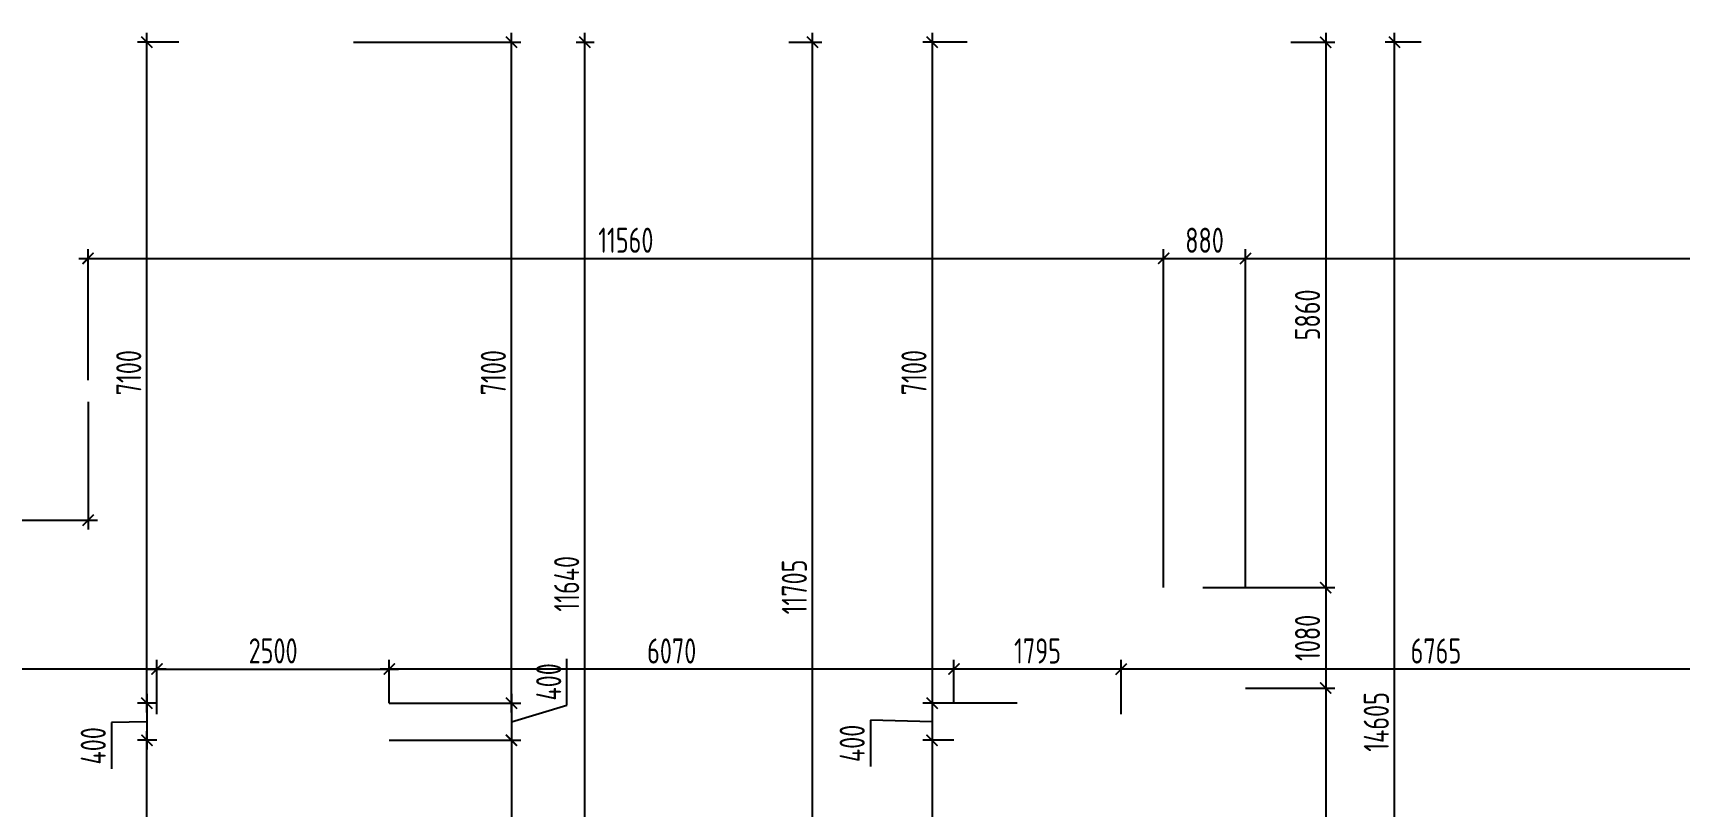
# Model space of a CAD drawing. Header units: millimetres. Extents: x -180271 to 536090, y 55086 to 131231.
# Drawn here: x 484006 to 501699, y 78264 to 86571 of the extents above; entities that cross this region are included whole.
import ezdxf

# ---------------------------------------------------------------- set-up
doc = ezdxf.new("R2010")
doc.units = ezdxf.units.MM
doc.layers.add('РАЗМЕРЫ КРОВЛИ ОВ', color=204, linetype='Continuous')
doc.styles.add('ISOCPEUR', font='isocpeur.ttf', dxfattribs={"width": 0.7})
doc.dimstyles.new('R_100', dxfattribs={"dimtxt": 270, "dimasz": 120, "dimexe": 100, "dimexo": 0, "dimgap": 60, "dimtad": 1, "dimdec": 0, "dimrnd": 5, "dimzin": 0, "dimdsep": 46, "dimtxsty": 'ISOCPEUR', "dimblk": 'ARCHTICK', "dimcen": 0, "dimdle": 100, "dimclrd": 256, "dimclre": 256, "dimclrt": 256, "dimadec": 0, "dimazin": 0, "dimtfac": 2, "dimtdec": 0, "dimtofl": 0, "dimtmove": 1, "dimatfit": 3, "dimfxl": 1, "dimtvp": 3, "dimtolj": 1, "dimtzin": 0, "dimarcsym": 0})

# ---------------------------------------------------------------- blocks, each defined once
blk = doc.blocks.new('_ArchTick')
at = {"color": 0, "linetype": 'ByBlock', "const_width": 0.15}
blk.add_lwpolyline([(-0.5, -0.5), (0.5, 0.5)], dxfattribs=at)
blk = doc.blocks.new('*D3739')
at = {"layer": 'РАЗМЕРЫ КРОВЛИ ОВ', "lineweight": -2, "transparency": 16777216}
for p, q in [((498640, 71766), (498640, 86571)), ((498927, 86471), (498540, 86471)), ((501199, 71866), (498540, 71866))]:
    blk.add_line(p, q, dxfattribs=at)
at = {"layer": 'РАЗМЕРЫ КРОВЛИ ОВ', "lineweight": -2, "transparency": 16777216, "xscale": 120, "yscale": 120, "zscale": 120}
for p, rotation in [((498640, 86471), 90), ((498640, 71866), 270)]:
    blk.add_blockref('_ArchTick', p, dxfattribs=dict(at, rotation=rotation))
at = {"layer": 'РАЗМЕРЫ КРОВЛИ ОВ', "transparency": 16777216, "insert": (498445, 79168), "char_height": 270, "attachment_point": 5, "rotation": 90, "style": 'ISOCPEUR'}
blk.add_mtext('\\A1;14605', dxfattribs=at)
blk = doc.blocks.new('*D3741')
at = {"layer": 'РАЗМЕРЫ КРОВЛИ ОВ', "lineweight": -2, "transparency": 16777216}
for p, q in [((497901, 86571), (497901, 80511)), ((497528, 86471), (498001, 86471)), ((496580, 80611), (498001, 80611))]:
    blk.add_line(p, q, dxfattribs=at)
at = {"layer": 'РАЗМЕРЫ КРОВЛИ ОВ', "lineweight": -2, "transparency": 16777216, "xscale": 120, "yscale": 120, "zscale": 120}
for p, rotation in [((497901, 86471), 90), ((497901, 80611), 270)]:
    blk.add_blockref('_ArchTick', p, dxfattribs=dict(at, rotation=rotation))
at = {"layer": 'РАЗМЕРЫ КРОВЛИ ОВ', "transparency": 16777216, "insert": (497706, 83541), "char_height": 270, "attachment_point": 5, "rotation": 90, "style": 'ISOCPEUR'}
blk.add_mtext('\\A1;5860', dxfattribs=at)
blk = doc.blocks.new('*D3742')
at = {"layer": 'РАЗМЕРЫ КРОВЛИ ОВ', "lineweight": -2, "transparency": 16777216}
for p, q in [((497901, 80711), (497901, 79431)), ((496580, 80611), (498001, 80611)), ((497039, 79531), (498001, 79531))]:
    blk.add_line(p, q, dxfattribs=at)
at = {"layer": 'РАЗМЕРЫ КРОВЛИ ОВ', "lineweight": -2, "transparency": 16777216, "xscale": 120, "yscale": 120, "zscale": 120}
for p, rotation in [((497901, 80611), 90), ((497901, 79531), 270)]:
    blk.add_blockref('_ArchTick', p, dxfattribs=dict(at, rotation=rotation))
at = {"layer": 'РАЗМЕРЫ КРОВЛИ ОВ', "transparency": 16777216, "insert": (497706, 80071), "char_height": 270, "attachment_point": 5, "rotation": 90, "style": 'ISOCPEUR'}
blk.add_mtext('\\A1;1080', dxfattribs=at)
blk = doc.blocks.new('*D3743')
at = {"layer": 'РАЗМЕРЫ КРОВЛИ ОВ', "lineweight": -2, "transparency": 16777216}
for p, q in [((497901, 79631), (497901, 66626)), ((497039, 79531), (498001, 79531)), ((497525, 66726), (498001, 66726))]:
    blk.add_line(p, q, dxfattribs=at)
at = {"layer": 'РАЗМЕРЫ КРОВЛИ ОВ', "lineweight": -2, "transparency": 16777216, "xscale": 120, "yscale": 120, "zscale": 120}
for p, rotation in [((497901, 79531), 90), ((497901, 66726), 270)]:
    blk.add_blockref('_ArchTick', p, dxfattribs=dict(at, rotation=rotation))
at = {"layer": 'РАЗМЕРЫ КРОВЛИ ОВ', "transparency": 16777216, "insert": (497706, 73128), "char_height": 270, "attachment_point": 5, "rotation": 90, "style": 'ISOCPEUR'}
blk.add_mtext('\\A1;12805', dxfattribs=at)
blk = doc.blocks.new('*D3744')
at = {"layer": 'РАЗМЕРЫ КРОВЛИ ОВ', "lineweight": -2, "transparency": 16777216}
for p, q in [((484599, 82839), (484599, 84248)), ((496159, 80611), (496159, 84248)), ((484499, 84148), (496259, 84148))]:
    blk.add_line(p, q, dxfattribs=at)
at = {"layer": 'РАЗМЕРЫ КРОВЛИ ОВ', "lineweight": -2, "transparency": 16777216, "xscale": 120, "yscale": 120, "zscale": 120, "rotation": 180}
blk.add_blockref('_ArchTick', (484599, 84148), dxfattribs=at)
at = {"layer": 'РАЗМЕРЫ КРОВЛИ ОВ', "lineweight": -2, "transparency": 16777216, "xscale": 120, "yscale": 120, "zscale": 120}
blk.add_blockref('_ArchTick', (496159, 84148), dxfattribs=at)
at = {"layer": 'РАЗМЕРЫ КРОВЛИ ОВ', "transparency": 16777216, "insert": (490379, 84343), "char_height": 270, "attachment_point": 5, "style": 'ISOCPEUR'}
blk.add_mtext('\\A1;11560', dxfattribs=at)
blk = doc.blocks.new('*D3745')
at = {"layer": 'РАЗМЕРЫ КРОВЛИ ОВ', "lineweight": -2, "transparency": 16777216}
for p, q in [((496159, 80611), (496159, 84248)), ((497039, 80611), (497039, 84248)), ((496059, 84148), (497139, 84148))]:
    blk.add_line(p, q, dxfattribs=at)
at = {"layer": 'РАЗМЕРЫ КРОВЛИ ОВ', "lineweight": -2, "transparency": 16777216, "xscale": 120, "yscale": 120, "zscale": 120, "rotation": 180}
blk.add_blockref('_ArchTick', (496159, 84148), dxfattribs=at)
at = {"layer": 'РАЗМЕРЫ КРОВЛИ ОВ', "lineweight": -2, "transparency": 16777216, "xscale": 120, "yscale": 120, "zscale": 120}
blk.add_blockref('_ArchTick', (497039, 84148), dxfattribs=at)
at = {"layer": 'РАЗМЕРЫ КРОВЛИ ОВ', "transparency": 16777216, "insert": (496599, 84343), "char_height": 270, "attachment_point": 5, "style": 'ISOCPEUR'}
blk.add_mtext('\\A1;880', dxfattribs=at)
blk = doc.blocks.new('*D3746')
at = {"layer": 'РАЗМЕРЫ КРОВЛИ ОВ', "lineweight": -2, "transparency": 16777216}
for p, q in [((497039, 80611), (497039, 84248)), ((510449, 82081), (510449, 84248)), ((496939, 84148), (510549, 84148))]:
    blk.add_line(p, q, dxfattribs=at)
at = {"layer": 'РАЗМЕРЫ КРОВЛИ ОВ', "lineweight": -2, "transparency": 16777216, "xscale": 120, "yscale": 120, "zscale": 120, "rotation": 180}
blk.add_blockref('_ArchTick', (497039, 84148), dxfattribs=at)
at = {"layer": 'РАЗМЕРЫ КРОВЛИ ОВ', "lineweight": -2, "transparency": 16777216, "xscale": 120, "yscale": 120, "zscale": 120}
blk.add_blockref('_ArchTick', (510449, 84148), dxfattribs=at)
at = {"layer": 'РАЗМЕРЫ КРОВЛИ ОВ', "transparency": 16777216, "insert": (503744, 84343), "char_height": 270, "attachment_point": 5, "style": 'ISOCPEUR'}
blk.add_mtext('\\A1;13410', dxfattribs=at)
blk = doc.blocks.new('*D3753')
at = {"layer": 'РАЗМЕРЫ КРОВЛИ ОВ', "lineweight": -2, "transparency": 16777216}
for p, q in [((473884, 79343), (473884, 79836)), ((485339, 79250), (485339, 79836)), ((485439, 79736), (473784, 79736))]:
    blk.add_line(p, q, dxfattribs=at)
at = {"layer": 'РАЗМЕРЫ КРОВЛИ ОВ', "lineweight": -2, "transparency": 16777216, "xscale": 120, "yscale": 120, "zscale": 120, "rotation": 180}
blk.add_blockref('_ArchTick', (473884, 79736), dxfattribs=at)
at = {"layer": 'РАЗМЕРЫ КРОВЛИ ОВ', "lineweight": -2, "transparency": 16777216, "xscale": 120, "yscale": 120, "zscale": 120}
blk.add_blockref('_ArchTick', (485339, 79736), dxfattribs=at)
at = {"layer": 'РАЗМЕРЫ КРОВЛИ ОВ', "transparency": 16777216, "insert": (479612, 79931), "char_height": 270, "attachment_point": 5, "style": 'ISOCPEUR'}
blk.add_mtext('\\A1;11455', dxfattribs=at)
blk = doc.blocks.new('*D3787')
at = {"layer": 'РАЗМЕРЫ КРОВЛИ ОВ', "lineweight": -2, "transparency": 16777216}
for p, q in [((489938, 74733), (489938, 86571)), ((489846, 86471), (490038, 86471)), ((489401, 74833), (490038, 74833))]:
    blk.add_line(p, q, dxfattribs=at)
at = {"layer": 'РАЗМЕРЫ КРОВЛИ ОВ', "lineweight": -2, "transparency": 16777216, "xscale": 120, "yscale": 120, "zscale": 120}
for p, rotation in [((489938, 86471), 90), ((489938, 74833), 270)]:
    blk.add_blockref('_ArchTick', p, dxfattribs=dict(at, rotation=rotation))
at = {"layer": 'РАЗМЕРЫ КРОВЛИ ОВ', "transparency": 16777216, "insert": (489743, 80652), "char_height": 270, "attachment_point": 5, "rotation": 90, "style": 'ISOCPEUR'}
blk.add_mtext('\\A1;11640', dxfattribs=at)
blk = doc.blocks.new('*D3788')
at = {"layer": 'РАЗМЕРЫ КРОВЛИ ОВ', "lineweight": -2, "transparency": 16777216}
for p, q in [((489150, 79270), (489150, 86571)), ((487453, 86471), (489250, 86471)), ((487837, 79370), (489250, 79370))]:
    blk.add_line(p, q, dxfattribs=at)
at = {"layer": 'РАЗМЕРЫ КРОВЛИ ОВ', "lineweight": -2, "transparency": 16777216, "xscale": 120, "yscale": 120, "zscale": 120}
for p, rotation in [((489150, 86471), 90), ((489150, 79370), 270)]:
    blk.add_blockref('_ArchTick', p, dxfattribs=dict(at, rotation=rotation))
at = {"layer": 'РАЗМЕРЫ КРОВЛИ ОВ', "transparency": 16777216, "insert": (488955, 82920), "char_height": 270, "attachment_point": 5, "rotation": 90, "style": 'ISOCPEUR'}
blk.add_mtext('\\A1;7100', dxfattribs=at)
blk = doc.blocks.new('*D3791')
at = {"layer": 'РАЗМЕРЫ КРОВЛИ ОВ', "lineweight": -2, "transparency": 16777216}
for p, q in [((485331, 78970), (485131, 78970)), ((485231, 71037), (485231, 79070)), ((485768, 71137), (485131, 71137))]:
    blk.add_line(p, q, dxfattribs=at)
at = {"layer": 'РАЗМЕРЫ КРОВЛИ ОВ', "lineweight": -2, "transparency": 16777216, "xscale": 120, "yscale": 120, "zscale": 120}
for p, rotation in [((485231, 78970), 90), ((485231, 71137), 270)]:
    blk.add_blockref('_ArchTick', p, dxfattribs=dict(at, rotation=rotation))
at = {"layer": 'РАЗМЕРЫ КРОВЛИ ОВ', "transparency": 16777216, "insert": (485036, 75054), "char_height": 270, "attachment_point": 5, "rotation": 90, "style": 'ISOCPEUR'}
blk.add_mtext('\\A1;7835', dxfattribs=at)
blk = doc.blocks.new('*D3792')
at = {"layer": 'РАЗМЕРЫ КРОВЛИ ОВ', "lineweight": -2, "transparency": 16777216}
for p, q in [((485231, 79270), (485231, 86571)), ((485573, 86471), (485131, 86471)), ((485339, 79370), (485131, 79370))]:
    blk.add_line(p, q, dxfattribs=at)
at = {"layer": 'РАЗМЕРЫ КРОВЛИ ОВ', "lineweight": -2, "transparency": 16777216, "xscale": 120, "yscale": 120, "zscale": 120}
for p, rotation in [((485231, 86471), 90), ((485231, 79370), 270)]:
    blk.add_blockref('_ArchTick', p, dxfattribs=dict(at, rotation=rotation))
at = {"layer": 'РАЗМЕРЫ КРОВЛИ ОВ', "transparency": 16777216, "insert": (485036, 82920), "char_height": 270, "attachment_point": 5, "rotation": 90, "style": 'ISOCPEUR'}
blk.add_mtext('\\A1;7100', dxfattribs=at)
blk = doc.blocks.new('*D3827')
at = {"layer": 'РАЗМЕРЫ КРОВЛИ ОВ', "lineweight": -2, "transparency": 16777216}
for p, q in [((484599, 82606), (484599, 81235)), ((478256, 82033), (478256, 81235)), ((478156, 81335), (484699, 81335))]:
    blk.add_line(p, q, dxfattribs=at)
at = {"layer": 'РАЗМЕРЫ КРОВЛИ ОВ', "lineweight": -2, "transparency": 16777216, "xscale": 120, "yscale": 120, "zscale": 120, "rotation": 180}
blk.add_blockref('_ArchTick', (478256, 81335), dxfattribs=at)
at = {"layer": 'РАЗМЕРЫ КРОВЛИ ОВ', "lineweight": -2, "transparency": 16777216, "xscale": 120, "yscale": 120, "zscale": 120}
blk.add_blockref('_ArchTick', (484599, 81335), dxfattribs=at)
at = {"layer": 'РАЗМЕРЫ КРОВЛИ ОВ', "transparency": 16777216, "insert": (481428, 81530), "char_height": 270, "attachment_point": 5, "style": 'ISOCPEUR'}
blk.add_mtext('\\A1;6345', dxfattribs=at)
blk = doc.blocks.new('*D3832')
at = {"layer": 'РАЗМЕРЫ КРОВЛИ ОВ', "lineweight": -2, "transparency": 16777216}
for p, q in [((485231, 79470), (485231, 78870)), ((485339, 79370), (485131, 79370)), ((485231, 79170), (484850, 79160)), ((484850, 79160), (484850, 78662)), ((485339, 78970), (485131, 78970))]:
    blk.add_line(p, q, dxfattribs=at)
at = {"layer": 'РАЗМЕРЫ КРОВЛИ ОВ', "lineweight": -2, "transparency": 16777216, "xscale": 120, "yscale": 120, "zscale": 120}
for p, rotation in [((485231, 79370), 90), ((485231, 78970), 270)]:
    blk.add_blockref('_ArchTick', p, dxfattribs=dict(at, rotation=rotation))
at = {"layer": 'РАЗМЕРЫ КРОВЛИ ОВ', "transparency": 16777216, "insert": (484655, 78911), "char_height": 270, "attachment_point": 5, "rotation": 90, "style": 'ISOCPEUR'}
blk.add_mtext('\\A1;400', dxfattribs=at)
blk = doc.blocks.new('*D3833')
at = {"layer": 'РАЗМЕРЫ КРОВЛИ ОВ', "lineweight": -2, "transparency": 16777216}
for p, q in [((485339, 79250), (485339, 79836)), ((487837, 79370), (487837, 79836)), ((485239, 79736), (487937, 79736))]:
    blk.add_line(p, q, dxfattribs=at)
at = {"layer": 'РАЗМЕРЫ КРОВЛИ ОВ', "lineweight": -2, "transparency": 16777216, "xscale": 120, "yscale": 120, "zscale": 120, "rotation": 180}
blk.add_blockref('_ArchTick', (485339, 79736), dxfattribs=at)
at = {"layer": 'РАЗМЕРЫ КРОВЛИ ОВ', "lineweight": -2, "transparency": 16777216, "xscale": 120, "yscale": 120, "zscale": 120}
blk.add_blockref('_ArchTick', (487837, 79736), dxfattribs=at)
at = {"layer": 'РАЗМЕРЫ КРОВЛИ ОВ', "transparency": 16777216, "insert": (486588, 79931), "char_height": 270, "attachment_point": 5, "style": 'ISOCPEUR'}
blk.add_mtext('\\A1;2500', dxfattribs=at)
blk = doc.blocks.new('*D3834')
at = {"layer": 'РАЗМЕРЫ КРОВЛИ ОВ', "lineweight": -2, "transparency": 16777216}
for p, q in [((489745, 79349), (489745, 79847)), ((489150, 79470), (489150, 78870)), ((487837, 79370), (489250, 79370)), ((489150, 79170), (489745, 79349)), ((487837, 78970), (489250, 78970))]:
    blk.add_line(p, q, dxfattribs=at)
at = {"layer": 'РАЗМЕРЫ КРОВЛИ ОВ', "lineweight": -2, "transparency": 16777216, "xscale": 120, "yscale": 120, "zscale": 120}
for p, rotation in [((489150, 79370), 90), ((489150, 78970), 270)]:
    blk.add_blockref('_ArchTick', p, dxfattribs=dict(at, rotation=rotation))
at = {"layer": 'РАЗМЕРЫ КРОВЛИ ОВ', "transparency": 16777216, "insert": (489550, 79598), "char_height": 270, "attachment_point": 5, "rotation": 90, "style": 'ISOCPEUR'}
blk.add_mtext('\\A1;400', dxfattribs=at)
blk = doc.blocks.new('*D3835')
at = {"layer": 'РАЗМЕРЫ КРОВЛИ ОВ', "lineweight": -2, "transparency": 16777216}
for p, q in [((487837, 78970), (489250, 78970)), ((489150, 79070), (489150, 74733)), ((488851, 74833), (489250, 74833))]:
    blk.add_line(p, q, dxfattribs=at)
at = {"layer": 'РАЗМЕРЫ КРОВЛИ ОВ', "lineweight": -2, "transparency": 16777216, "xscale": 120, "yscale": 120, "zscale": 120}
for p, rotation in [((489150, 78970), 90), ((489150, 74833), 270)]:
    blk.add_blockref('_ArchTick', p, dxfattribs=dict(at, rotation=rotation))
at = {"layer": 'РАЗМЕРЫ КРОВЛИ ОВ', "transparency": 16777216, "insert": (488955, 76902), "char_height": 270, "attachment_point": 5, "rotation": 90, "style": 'ISOCPEUR'}
blk.add_mtext('\\A1;4135', dxfattribs=at)
blk = doc.blocks.new('*D3854')
at = {"layer": 'РАЗМЕРЫ КРОВЛИ ОВ', "lineweight": -2, "transparency": 16777216}
for p, q in [((495702, 79250), (495702, 79835)), ((502469, 79250), (502469, 79835)), ((502569, 79735), (495602, 79735))]:
    blk.add_line(p, q, dxfattribs=at)
at = {"layer": 'РАЗМЕРЫ КРОВЛИ ОВ', "lineweight": -2, "transparency": 16777216, "xscale": 120, "yscale": 120, "zscale": 120, "rotation": 180}
blk.add_blockref('_ArchTick', (495702, 79735), dxfattribs=at)
at = {"layer": 'РАЗМЕРЫ КРОВЛИ ОВ', "lineweight": -2, "transparency": 16777216, "xscale": 120, "yscale": 120, "zscale": 120}
blk.add_blockref('_ArchTick', (502469, 79735), dxfattribs=at)
at = {"layer": 'РАЗМЕРЫ КРОВЛИ ОВ', "transparency": 16777216, "insert": (499086, 79930), "char_height": 270, "attachment_point": 5, "style": 'ISOCPEUR'}
blk.add_mtext('\\A1;6765', dxfattribs=at)
blk = doc.blocks.new('*D3855')
at = {"layer": 'РАЗМЕРЫ КРОВЛИ ОВ', "lineweight": -2, "transparency": 16777216}
for p, q in [((493906, 79370), (493906, 79835)), ((495702, 79250), (495702, 79835)), ((495802, 79735), (493806, 79735))]:
    blk.add_line(p, q, dxfattribs=at)
at = {"layer": 'РАЗМЕРЫ КРОВЛИ ОВ', "lineweight": -2, "transparency": 16777216, "xscale": 120, "yscale": 120, "zscale": 120, "rotation": 180}
blk.add_blockref('_ArchTick', (493906, 79735), dxfattribs=at)
at = {"layer": 'РАЗМЕРЫ КРОВЛИ ОВ', "lineweight": -2, "transparency": 16777216, "xscale": 120, "yscale": 120, "zscale": 120}
blk.add_blockref('_ArchTick', (495702, 79735), dxfattribs=at)
at = {"layer": 'РАЗМЕРЫ КРОВЛИ ОВ', "transparency": 16777216, "insert": (494804, 79930), "char_height": 270, "attachment_point": 5, "style": 'ISOCPEUR'}
blk.add_mtext('\\A1;1795', dxfattribs=at)
blk = doc.blocks.new('*D3856')
at = {"layer": 'РАЗМЕРЫ КРОВЛИ ОВ', "lineweight": -2, "transparency": 16777216}
for p, q in [((487837, 79370), (487837, 79835)), ((493906, 79370), (493906, 79835)), ((494006, 79735), (487737, 79735))]:
    blk.add_line(p, q, dxfattribs=at)
at = {"layer": 'РАЗМЕРЫ КРОВЛИ ОВ', "lineweight": -2, "transparency": 16777216, "xscale": 120, "yscale": 120, "zscale": 120, "rotation": 180}
blk.add_blockref('_ArchTick', (487837, 79735), dxfattribs=at)
at = {"layer": 'РАЗМЕРЫ КРОВЛИ ОВ', "lineweight": -2, "transparency": 16777216, "xscale": 120, "yscale": 120, "zscale": 120}
blk.add_blockref('_ArchTick', (493906, 79735), dxfattribs=at)
at = {"layer": 'РАЗМЕРЫ КРОВЛИ ОВ', "transparency": 16777216, "insert": (490872, 79930), "char_height": 270, "attachment_point": 5, "style": 'ISOCPEUR'}
blk.add_mtext('\\A1;6070', dxfattribs=at)
blk = doc.blocks.new('*D3869')
at = {"layer": 'РАЗМЕРЫ КРОВЛИ ОВ', "lineweight": -2, "transparency": 16777216}
for p, q in [((492385, 74665), (492385, 86571)), ((492130, 86471), (492485, 86471)), ((491817, 74765), (492485, 74765))]:
    blk.add_line(p, q, dxfattribs=at)
at = {"layer": 'РАЗМЕРЫ КРОВЛИ ОВ', "lineweight": -2, "transparency": 16777216, "xscale": 120, "yscale": 120, "zscale": 120}
for p, rotation in [((492385, 86471), 90), ((492385, 74765), 270)]:
    blk.add_blockref('_ArchTick', p, dxfattribs=dict(at, rotation=rotation))
at = {"layer": 'РАЗМЕРЫ КРОВЛИ ОВ', "transparency": 16777216, "insert": (492190, 80618), "char_height": 270, "attachment_point": 5, "rotation": 90, "style": 'ISOCPEUR'}
blk.add_mtext('\\A1;11705', dxfattribs=at)
blk = doc.blocks.new('*D3870')
at = {"layer": 'РАЗМЕРЫ КРОВЛИ ОВ', "lineweight": -2, "transparency": 16777216}
for p, q in [((493671, 86571), (493671, 79270)), ((494048, 86471), (493571, 86471)), ((494586, 79370), (493571, 79370))]:
    blk.add_line(p, q, dxfattribs=at)
at = {"layer": 'РАЗМЕРЫ КРОВЛИ ОВ', "lineweight": -2, "transparency": 16777216, "xscale": 120, "yscale": 120, "zscale": 120}
for p, rotation in [((493671, 86471), 90), ((493671, 79370), 270)]:
    blk.add_blockref('_ArchTick', p, dxfattribs=dict(at, rotation=rotation))
at = {"layer": 'РАЗМЕРЫ КРОВЛИ ОВ', "transparency": 16777216, "insert": (493476, 82921), "char_height": 270, "attachment_point": 5, "rotation": 90, "style": 'ISOCPEUR'}
blk.add_mtext('\\A1;7100', dxfattribs=at)
blk = doc.blocks.new('*D3871')
at = {"layer": 'РАЗМЕРЫ КРОВЛИ ОВ', "lineweight": -2, "transparency": 16777216}
for p, q in [((493671, 79470), (493671, 78870)), ((494586, 79370), (493571, 79370)), ((493671, 79170), (493007, 79186)), ((493007, 79186), (493007, 78688)), ((493906, 78970), (493571, 78970))]:
    blk.add_line(p, q, dxfattribs=at)
at = {"layer": 'РАЗМЕРЫ КРОВЛИ ОВ', "lineweight": -2, "transparency": 16777216, "xscale": 120, "yscale": 120, "zscale": 120}
for p, rotation in [((493671, 79370), 90), ((493671, 78970), 270)]:
    blk.add_blockref('_ArchTick', p, dxfattribs=dict(at, rotation=rotation))
at = {"layer": 'РАЗМЕРЫ КРОВЛИ ОВ', "transparency": 16777216, "insert": (492812, 78937), "char_height": 270, "attachment_point": 5, "rotation": 90, "style": 'ISOCPEUR'}
blk.add_mtext('\\A1;400', dxfattribs=at)
blk = doc.blocks.new('*D3872')
at = {"layer": 'РАЗМЕРЫ КРОВЛИ ОВ', "lineweight": -2, "transparency": 16777216}
for p, q in [((493906, 78970), (493571, 78970)), ((493671, 79070), (493671, 66626)), ((493928, 66726), (493571, 66726))]:
    blk.add_line(p, q, dxfattribs=at)
at = {"layer": 'РАЗМЕРЫ КРОВЛИ ОВ', "lineweight": -2, "transparency": 16777216, "xscale": 120, "yscale": 120, "zscale": 120}
for p, rotation in [((493671, 78970), 90), ((493671, 66726), 270)]:
    blk.add_blockref('_ArchTick', p, dxfattribs=dict(at, rotation=rotation))
at = {"layer": 'РАЗМЕРЫ КРОВЛИ ОВ', "transparency": 16777216, "insert": (493476, 72848), "char_height": 270, "attachment_point": 5, "rotation": 90, "style": 'ISOCPEUR'}
blk.add_mtext('\\A1;12245', dxfattribs=at)

msp = doc.modelspace()

# ---------------------------------------------------------------- dimensions: what is measured, and where the dimension line sits
at = {"layer": 'РАЗМЕРЫ КРОВЛИ ОВ'}
for base, p1, p2, picture, middle in [((485230.7, 86470.7), (485339.2, 79370.3), (485573.3, 86470.7), '*D3792', (485035.7, 82920.5)), ((489150.1, 86470.7), (487837.4, 79370.3), (487452.8, 86470.7), '*D3788', (488955.1, 82920.5)), ((489938, 86470.7), (489400.5, 74833), (489845.9, 86470.7), '*D3787', (489743, 80651.8)), ((492385.4, 86470.7), (491817.4, 74765.1), (492129.9, 86470.7), '*D3869', (492190.4, 80617.9)), ((493671.2, 79370.3), (494048.3, 86470.7), (494586, 79370.3), '*D3870', (493476.2, 82920.5)), ((497901.5, 80610.7), (497528.2, 86470.7), (496579.7, 80610.7), '*D3741', (497706.5, 83540.7)), ((498639.6, 86470.7), (501199.2, 71865.7), (498926.9, 86470.7), '*D3739', (498444.6, 79168.2)), ((497901.5, 79530.7), (496579.7, 80610.7), (497039.3, 79530.7), '*D3742', (497706.5, 80070.7)), ((489150.1, 78970.3), (487837.4, 79370.3), (487837.4, 78970.3), '*D3834', (489550.1, 79408.8)), ((497901.5, 66725.7), (497039.3, 79530.7), (497525, 66725.7), '*D3743', (497706.5, 73128.2)), ((485230.7, 78970.3), (485768.2, 71137.4), (485330.7, 78970.3), '*D3791', (485035.7, 75053.8)), ((489150.1, 74833), (487837.4, 78970.3), (488850.5, 74833), '*D3835', (488955.1, 76901.6)), ((493671.2, 66725.7), (493906, 78970.4), (493927.6, 66725.7), '*D3872', (493476.2, 72848))]:
    dim = msp.add_linear_dim(base=base, p1=p1, p2=p2, angle=90, dimstyle='R_100', override={"dimpost": '\\X'}, dxfattribs=at)
    dim.commit()
    dim.dimension.update_dxf_attribs({"geometry": picture, "text_midpoint": middle})
for base, p1, p2, picture, middle in [((496159.3, 84147.9), (484599.3, 82839.3), (496159.3, 80610.7), '*D3744', (490379.3, 84342.9)), ((497039.3, 84147.9), (496159.3, 80610.7), (497039.3, 80610.7), '*D3745', (496599.3, 84342.9)), ((510449.3, 84147.9), (497039.3, 80610.7), (510449.3, 82080.7), '*D3746', (503744.3, 84342.9)), ((484599.3, 81335.1), (478256.1, 82033.4), (484599.3, 82605.7), '*D3827', (481427.7, 81530.1)), ((473884.3, 79736.2), (485339.2, 79250.3), (473884.3, 79342.9), '*D3753', (479611.7, 79931.2)), ((487837.4, 79736.2), (485339.2, 79250.3), (487837.4, 79370.3), '*D3833', (486588.3, 79931.2)), ((487837.4, 79735), (493906, 79370.3), (487837.4, 79370.3), '*D3856', (490871.7, 79930)), ((493906, 79735), (495702.4, 79250.3), (493906, 79370.3), '*D3855', (494804.2, 79930)), ((495702.4, 79735), (502469.1, 79250.3), (495702.4, 79250.3), '*D3854', (499085.8, 79930))]:
    dim = msp.add_linear_dim(base=base, p1=p1, p2=p2, dimstyle='R_100', override={"dimpost": '\\X'}, dxfattribs=at)
    dim.commit()
    dim.dimension.update_dxf_attribs({"geometry": picture, "text_midpoint": middle})
for base, p1, p2, picture, middle in [((485230.7, 78970.3), (485339.2, 79370.3), (485339.2, 78970.3), '*D3832', (484850.5, 79099.7)), ((493671.2, 78970.4), (494586, 79370.3), (493906, 78970.4), '*D3871', (493006.9, 79126.5))]:
    dim = msp.add_linear_dim(base=base, p1=p1, p2=p2, angle=90, dimstyle='R_100', override={"dimpost": '\\X'}, dxfattribs=at)
    dim.commit()
    dim.dimension.update_dxf_attribs({"geometry": picture, "text_midpoint": middle, "dimtype": 160})

doc.saveas('drawing.dxf')
